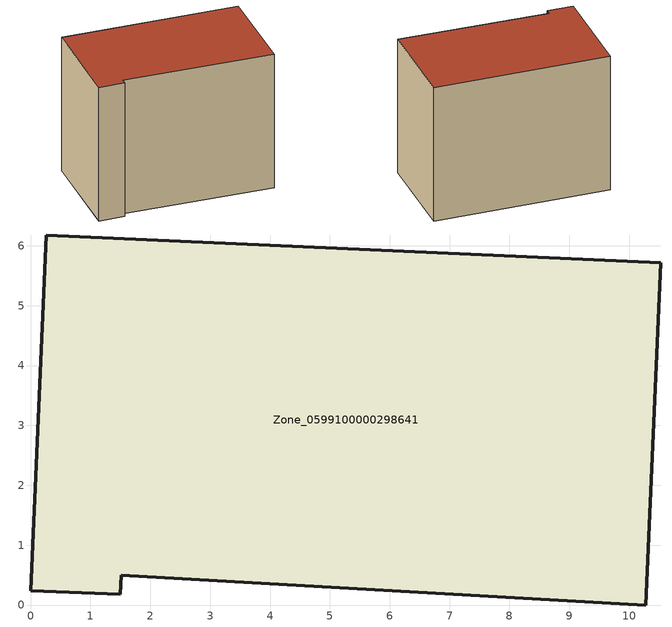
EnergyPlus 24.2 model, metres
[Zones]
Zone_0599100000298641
 floor ground (C_G): 1.51,0.5 1.5,0.18 0,0.24 0.26,6.18 10.53,5.72 10.28,0 z0.38
 wall outside (C_F): 0.26,6.18 0,0.24 1.5,0.18 1.51,0.5 10.28,0 10.53,5.72 0.26,6.18 z0.38:8.73
 roof outside (C_R): 10.28,0 10.53,5.72 0.26,6.18 0,0.24 1.5,0.18 1.51,0.5 z8.73
[BUILDING]
Pand.0599100000298641: North Axis=0; Terrain=City; Loads Convergence Tolerance Value=0.04; Temperature Convergence Tolerance Value=0.4; Solar Distribution=FullExterior; Maximum Number of Warmup Days=25; Minimum Number of Warmup Days=1
[Site:Location]
Rotterdam.The.Hague.AP_ZH_NLD Design_Conditions: Latitude=51.96; Longitude=4.45; Time Zone=1; Elevation=-4.5
[SITE:GROUNDTEMPERATURE:BUILDINGSURFACE]
18, 18, 18, 18, 18, 18, 18, 18, 18, 18, 18, 18
[MATERIAL] Thermal Absorptance=0.9; Solar Absorptance=0.7; Visible Absorptance=0.7
Name | Roughness | Thickness | Conductivity | Density | Specific Heat
G.TC.1992-2005 | MediumSmooth | 0.15 | 0.06 | 540 | 1210
F.TC.1992-2005 | Rough | 0.3 | 0.12 | 1920 | 840
R.TC.1992-2005 | MediumRough | 0.2 | 0.08 | 1500 | 1000
[CONSTRUCTION]
C_G: G.TC.1992-2005
C_F: F.TC.1992-2005
C_R: R.TC.1992-2005
[ZONE]
Zone_0599100000298641: Type=1; Multiplier=1; Ceiling Height=Autocalculate; Volume=Autocalculate; Floor Area=autocalculate; Part of Total Floor Area=Yes
[ZONEINFILTRATION:DESIGNFLOWRATE]
Infil_Zone_0599100000298641: Zone or ZoneList or Space or SpaceList=Zone_0599100000298641; Schedule=AlwaysOn; Design Flow Rate Calculation Method=Flow/Area; Flow Rate per Floor Area=0.0015; Constant Term Coefficient=1; Temperature Term Coefficient=0; Velocity Term Coefficient=0; Velocity Squared Term Coefficient=0
[HVACTEMPLATE:ZONE:IDEALLOADSAIRSYSTEM]
Zone_0599100000298641: Maximum Heating Supply Air Temperature=50; Minimum Cooling Supply Air Temperature=13; Maximum Heating Supply Air Humidity Ratio=0.0156; Minimum Cooling Supply Air Humidity Ratio=0.0077; Heating Limit=NoLimit; Cooling Limit=NoLimit; Dehumidification Control Type=ConstantSensibleHeatRatio; Cooling Sensible Heat Ratio=0.7; Dehumidification Setpoint=60; Humidification Control Type=None; Humidification Setpoint=30; Outdoor Air Method=None; Outdoor Air Flow Rate per Person=0.00944; Outdoor Air Flow Rate per Zone Floor Area=0; Outdoor Air Flow Rate per Zone=0; Demand Controlled Ventilation Type=None; Outdoor Air Economizer Type=NoEconomizer; Heat Recovery Type=None; Sensible Heat Recovery Effectiveness=0.7; Latent Heat Recovery Effectiveness=0.65
[ZONECONTROL:THERMOSTAT]
ThermostatControl_Zone_0599100000298641: Zone or ZoneList=Zone_0599100000298641; Control Type Schedule=DualSetpointControlType; Control 1=Thermostat_Zone_0599100000298641; Temperature Difference Between Cutout And Setpoint=0
[THERMOSTATSETPOINT:DUALSETPOINT]
Thermostat_Zone_0599100000298641: Heating Setpoint Temperature Schedule=HeatingSetpoint_Zone_0599100000298641; Cooling Setpoint Temperature Schedule=CoolingSetpoint_Zone_0599100000298641
[SCHEDULE:COMPACT]
HeatingSetpoint_Zone_0599100000298641: Through: 12/31, For: AllDays, Until: 24:00, 21
CoolingSetpoint_Zone_0599100000298641: Through: 12/31, For: AllDays, Until: 24:00, 24
DualSetpointControlType: Through: 12/31, For: AllDays, Until: 24:00, 4
AlwaysOn: Through: 12/31, For: AllDays, Until: 24:00, 1
